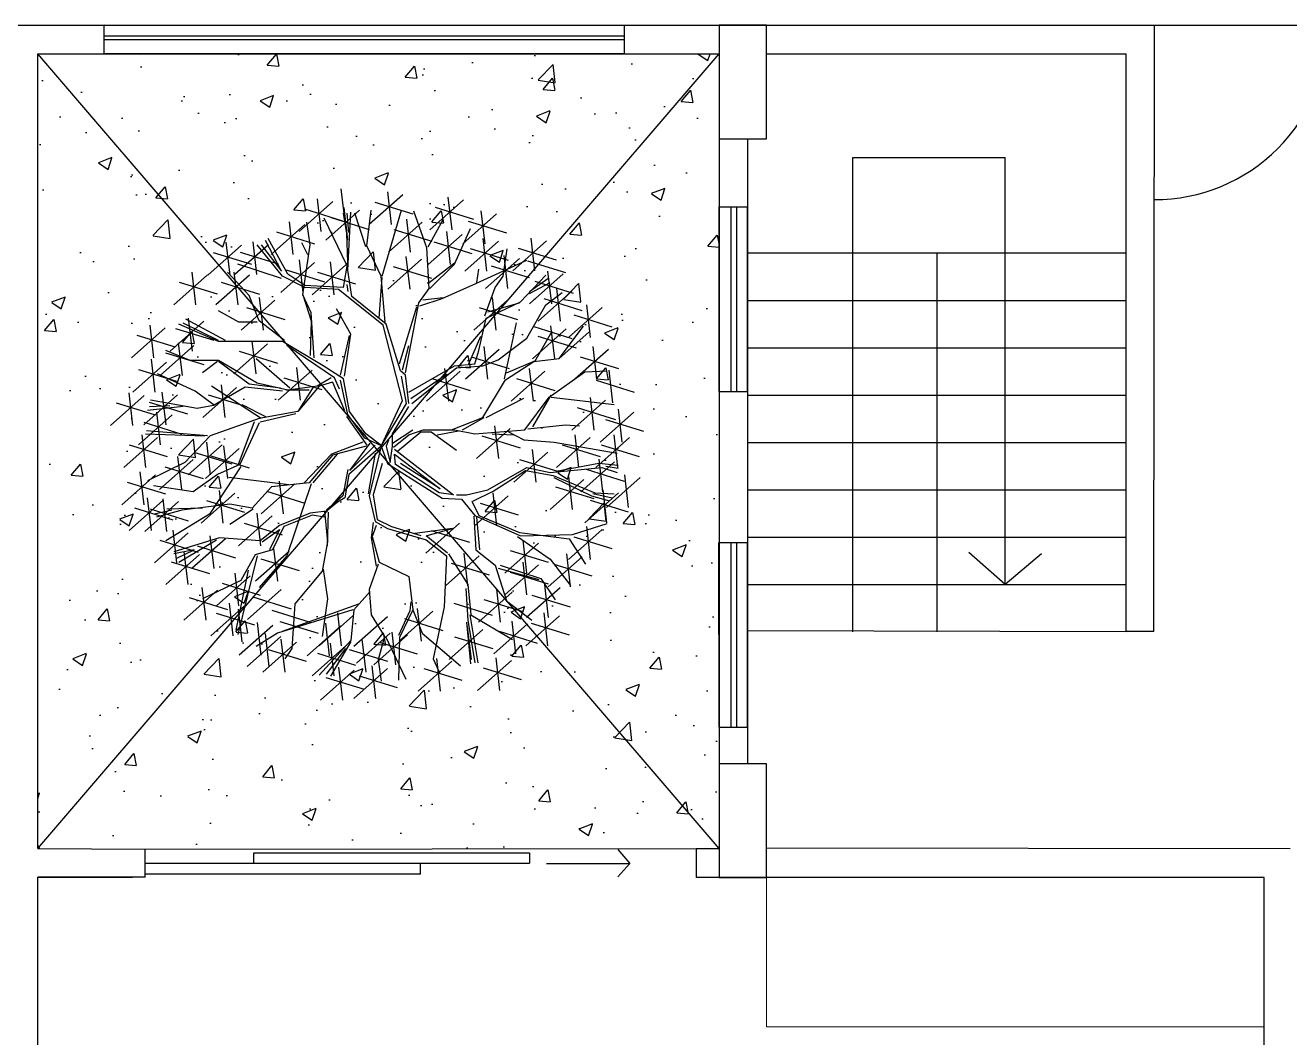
# Model space of a CAD drawing. Header units: metres. Extents: x -525 to 413, y -37 to 272.
# Drawn here: x 38.47 to 45.15, y 58.62 to 63.97 of the extents above; entities that cross this region are included whole.
import ezdxf

# ---------------------------------------------------------------- set-up
doc = ezdxf.new("R2010")
doc.units = ezdxf.units.M
doc.header["$MEASUREMENT"] = 0
doc.linetypes.add('DASHED', pattern=[70, 50, -20])
doc.layers.get('0').update_dxf_attribs({"color": 254})
for name, color, linetype in [('arbolesss', 254, 'Continuous'), ('escalera', 254, 'DASHED'), ('NOFIJO', 254, 'Continuous'), ('PUERTAS', 254, 'Continuous')]:
    doc.layers.add(name, color=color, linetype=linetype)
doc.layers.add('muebles', color=254, linetype='Continuous', lineweight=5)
doc.layers.add('ventanas', color=254, linetype='Continuous', lineweight=30)

# ---------------------------------------------------------------- blocks, each defined once
blk = doc.blocks.new('ARPLS027')
at = {"linetype": 'ByBlock'}
for p, q in [((-0.0928, 0.5485), (-0.0849, 0.4792)), ((0.0381, 0.5362), (-0.0331, 0.473)), ((0.0053, 0.5422), (0.0132, 0.473)), ((-0.1103, 0.5216), (-0.1814, 0.4583)), ((-0.1431, 0.5275), (-0.1351, 0.4583)), ((-0.0868, 0.5093), (-0.0788, 0.4401)), ((-0.0216, 0.5208), (0.059, 0.4959)), ((0.166, 0.5252), (0.0948, 0.4619)), ((0.1062, 0.5097), (0.1869, 0.4848)), ((0.1331, 0.5311), (0.1411, 0.4619)), ((-0.17, 0.5061), (-0.0894, 0.4812)), ((-0.0807, 0.3877), (-0.1282, 0.4864)), ((-0.054, 0.5034), (-0.1251, 0.4401)), ((-0.1137, 0.4879), (-0.0331, 0.463)), ((-0.0807, 0.4542), (-0.0873, 0.497)), ((-0.0807, 0.497), (-0.0767, 0.4564)), ((-0.0785, 0.3767), (-0.0723, 0.4992)), ((-0.0401, 0.4264), (-0.0635, 0.497)), ((-0.0379, 0.4283), (-0.0291, 0.5036)), ((-0.0057, 0.3639), (0.0352, 0.5036)), ((0.0456, 0.4844), (0.0535, 0.4152)), ((0.0889, 0.4242), (0.0608, 0.5014)), ((0.0911, 0.4264), (0.1233, 0.4842)), ((0.2357, 0.4959), (0.1645, 0.4327)), ((0.2029, 0.5019), (0.2108, 0.4327)), ((-0.1694, 0.473), (-0.2406, 0.4098)), ((-0.2292, 0.4576), (-0.1485, 0.4327)), ((-0.2023, 0.479), (-0.1943, 0.4098)), ((-0.1582, 0.4305), (-0.1648, 0.478)), ((-0.0785, 0.3939), (-0.0807, 0.4542)), ((0.0784, 0.4785), (0.0073, 0.4152)), ((0.0187, 0.463), (0.0993, 0.4381)), ((0.13, 0.4583), (0.138, 0.3891)), ((0.1467, 0.3899), (0.1811, 0.4648)), ((0.176, 0.4805), (0.2566, 0.4556)), ((-0.3029, 0.4298), (-0.3741, 0.3666)), ((-0.3358, 0.4358), (-0.3278, 0.3666)), ((-0.2461, 0.4307), (-0.3173, 0.3674)), ((-0.2789, 0.4366), (-0.271, 0.3674)), ((-0.2163, 0.3639), (-0.2697, 0.4305)), ((-0.2613, 0.4305), (-0.2182, 0.3749)), ((-0.2182, 0.3749), (-0.2525, 0.4392)), ((-0.2054, 0.3683), (-0.2463, 0.4436)), ((-0.1626, 0.4093), (-0.1754, 0.4349)), ((-0.1732, 0.3251), (-0.1582, 0.4305)), ((-0.0079, 0.3639), (-0.0379, 0.4283)), ((0.1629, 0.4523), (0.0917, 0.3891)), ((0.1031, 0.4369), (0.1838, 0.412)), ((0.2397, 0.4381), (0.1685, 0.3749)), ((0.2069, 0.4441), (0.2148, 0.3749)), ((0.3412, 0.4388), (0.27, 0.3756)), ((0.3083, 0.4448), (0.3163, 0.3756)), ((-0.3627, 0.4144), (-0.282, 0.3895)), ((-0.3058, 0.4152), (-0.2252, 0.3903)), ((0.0444, 0.406), (0.0524, 0.3368)), ((0.0933, 0.3383), (0.0889, 0.4242)), ((0.18, 0.4227), (0.2606, 0.3978)), ((0.284, 0.4018), (0.2128, 0.3385)), ((0.2498, 0.3639), (0.2586, 0.4221)), ((0.2512, 0.4078), (0.2591, 0.3385)), ((0.2815, 0.4234), (0.3621, 0.3985)), ((-0.2182, 0.3595), (-0.3106, 0.3899)), ((-0.1485, 0.3929), (-0.2197, 0.3296)), ((-0.2083, 0.3774), (-0.1276, 0.3525)), ((-0.1814, 0.3988), (-0.1734, 0.3296)), ((-0.0828, 0.3883), (-0.154, 0.3251)), ((-0.1157, 0.3943), (-0.1077, 0.3251)), ((-0.0873, 0.3405), (-0.0785, 0.3939)), ((-0.0701, 0.3211), (-0.0785, 0.3767)), ((0.0772, 0.4), (0.0061, 0.3368)), ((0.0175, 0.3846), (0.0981, 0.3597)), ((0.0933, 0.3511), (0.1467, 0.3921)), ((0.0952, 0.3383), (0.1467, 0.3899)), ((0.192, 0.3489), (0.2995, 0.3983)), ((0.1942, 0.3511), (0.1983, 0.3789)), ((0.2243, 0.3863), (0.3049, 0.3615)), ((0.3009, 0.3965), (0.3815, 0.3716)), ((0.3437, 0.3749), (0.3517, 0.3057)), ((-0.375, 0.3669), (-0.4462, 0.3037)), ((-0.4347, 0.3515), (-0.3541, 0.3266)), ((-0.4079, 0.3729), (-0.3999, 0.3037)), ((-0.2861, 0.3666), (-0.3573, 0.3034)), ((-0.3458, 0.3512), (-0.2652, 0.3263)), ((-0.2869, 0.3233), (-0.3322, 0.3727)), ((-0.3189, 0.3726), (-0.311, 0.3034)), ((-0.1688, 0.3405), (-0.2163, 0.3639)), ((-0.1688, 0.3445), (-0.2054, 0.3683)), ((-0.1426, 0.3729), (-0.0619, 0.348)), ((-0.012, 0.2758), (-0.0057, 0.3617)), ((0.0008, 0.2673), (-0.0079, 0.3639)), ((0.1211, 0.3167), (0.192, 0.3489)), ((0.2326, 0.3405), (0.2498, 0.3639)), ((0.2864, 0.3101), (0.3401, 0.3661)), ((0.3766, 0.3689), (0.3054, 0.3057)), ((0.3057, 0.3317), (0.3445, 0.3595)), ((0.3057, 0.3273), (0.3489, 0.3511)), ((0.3169, 0.3535), (0.3975, 0.3286)), ((-0.2657, 0.2695), (-0.2869, 0.3233)), ((-0.156, 0.2867), (-0.1732, 0.3251)), ((-0.1732, 0.3251), (-0.156, 0.2695)), ((-0.1304, 0.3423), (-0.1688, 0.3445)), ((-0.0979, 0.3361), (-0.1688, 0.3405)), ((-0.0873, 0.3405), (-0.1304, 0.3423)), ((-0.0036, 0.2608), (-0.0979, 0.3361)), ((-0.0807, 0.3467), (-0.0785, 0.3317)), ((0.003, 0.263), (-0.0701, 0.3211)), ((0.0718, 0.3079), (0.0933, 0.3383)), ((0.2114, 0.2801), (0.2326, 0.3405)), ((0.3952, 0.3323), (0.3241, 0.2691)), ((0.3401, 0.3039), (0.3745, 0.3295)), ((0.3624, 0.3383), (0.3704, 0.2691)), ((-0.2327, 0.3132), (-0.3038, 0.2499)), ((-0.2924, 0.2977), (-0.2117, 0.2728)), ((-0.2655, 0.3191), (-0.2575, 0.2499)), ((-0.0723, 0.2414), (-0.1023, 0.2951)), ((0.0308, 0.1792), (0.0674, 0.2995)), ((0.0436, 0.1598), (0.0718, 0.3079)), ((0.074, 0.3017), (0.1211, 0.3167)), ((0.0802, 0.3145), (0.1233, 0.3189)), ((0.2591, 0.3132), (0.1879, 0.2499)), ((0.1994, 0.2977), (0.28, 0.2728)), ((0.2136, 0.2758), (0.2864, 0.3101)), ((0.2176, 0.2889), (0.2842, 0.3079)), ((0.2263, 0.3191), (0.2342, 0.2499)), ((0.2995, 0.233), (0.3401, 0.3039)), ((0.3355, 0.3169), (0.4162, 0.292)), ((0.4587, 0.2977), (0.3875, 0.2345)), ((0.4259, 0.3037), (0.4338, 0.2345)), ((-0.3825, 0.2693), (-0.4536, 0.2061)), ((-0.3366, 0.2286), (-0.4203, 0.2736)), ((-0.4153, 0.2753), (-0.4074, 0.2061)), ((-0.3085, 0.2673), (-0.3516, 0.2908)), ((-0.2697, 0.2673), (-0.3085, 0.2673)), ((-0.2119, 0.2286), (-0.2657, 0.2695)), ((-0.156, 0.2695), (-0.1582, 0.1964)), ((-0.1494, 0.192), (-0.156, 0.2867)), ((0.1983, 0.207), (0.2136, 0.2758)), ((0.399, 0.2823), (0.4796, 0.2574)), ((-0.4639, 0.255), (-0.5351, 0.1917)), ((-0.4968, 0.2609), (-0.4888, 0.1917)), ((-0.4422, 0.2539), (-0.3616, 0.229)), ((-0.3516, 0.2264), (-0.4353, 0.263)), ((-0.3516, 0.2286), (-0.4265, 0.2652)), ((-0.0851, 0.1532), (-0.0723, 0.2414)), ((0.0374, 0.1017), (-0.0036, 0.2608)), ((0.033, 0.1642), (0.003, 0.263)), ((0.2523, 0.147), (0.2781, 0.2653)), ((0.383, 0.2531), (0.3118, 0.1899)), ((0.3146, 0.2577), (0.3952, 0.2328)), ((0.3168, 0.1836), (0.3533, 0.2481)), ((0.3501, 0.2591), (0.3581, 0.1899)), ((0.3683, 0.1901), (0.4198, 0.2588)), ((0.3683, 0.1901), (0.4307, 0.2459)), ((-0.5237, 0.2395), (-0.443, 0.2146)), ((-0.4036, 0.2177), (-0.4748, 0.1545)), ((-0.4365, 0.2237), (-0.4285, 0.1545)), ((-0.2163, 0.2264), (-0.3516, 0.2264)), ((-0.2481, 0.221), (-0.3193, 0.1578)), ((-0.2809, 0.227), (-0.273, 0.1578)), ((-0.1304, 0.1748), (-0.2163, 0.2264)), ((-0.1066, 0.1492), (-0.2075, 0.218)), ((-0.0939, 0.1554), (-0.0745, 0.2392)), ((0.0374, 0.1664), (0.0502, 0.218)), ((0.1771, 0.1792), (0.2026, 0.2374)), ((0.2088, 0.2156), (0.2168, 0.1463)), ((0.2392, 0.1876), (0.2995, 0.233)), ((0.3233, 0.2377), (0.4039, 0.2128)), ((0.4393, 0.2156), (0.4473, 0.1463)), ((-0.494, 0.1887), (-0.486, 0.1195)), ((-0.4633, 0.2023), (-0.3827, 0.1774)), ((-0.4115, 0.1858), (-0.4631, 0.207)), ((-0.3078, 0.2056), (-0.2272, 0.1807)), ((-0.201, 0.1276), (-0.2719, 0.1898)), ((0.2417, 0.2096), (0.1705, 0.1463)), ((0.182, 0.1941), (0.2626, 0.1692)), ((0.1898, 0.1792), (0.1983, 0.207)), ((0.207, 0.1748), (0.2392, 0.1876)), ((0.3147, 0.1836), (0.3683, 0.1901)), ((0.4722, 0.2096), (0.401, 0.1463)), ((0.4124, 0.1941), (0.4931, 0.1692)), ((-0.4611, 0.1827), (-0.5323, 0.1195)), ((-0.5208, 0.1673), (-0.4402, 0.1424)), ((-0.3516, 0.1858), (-0.4115, 0.1858)), ((-0.3534, 0.1836), (-0.3856, 0.16)), ((-0.2697, 0.1382), (-0.3516, 0.1858)), ((-0.2868, 0.1363), (-0.3513, 0.1836)), ((-0.154, 0.1653), (-0.2252, 0.102)), ((-0.1869, 0.1712), (-0.1789, 0.102)), ((-0.0873, 0.147), (-0.1304, 0.1748)), ((0.0436, 0.1554), (0.033, 0.1642)), ((0.0502, 0.1189), (0.1467, 0.1748)), ((0.0568, 0.0955), (0.1511, 0.1704)), ((0.1591, 0.1633), (0.0879, 0.1)), ((0.1262, 0.1692), (0.1342, 0.1)), ((0.1467, 0.1748), (0.1898, 0.1792)), ((0.1511, 0.1704), (0.207, 0.1748)), ((0.2545, 0.1449), (0.3147, 0.1836)), ((0.2566, 0.16), (0.3168, 0.1857)), ((0.3378, 0.1633), (0.2666, 0.1)), ((0.3049, 0.1692), (0.3129, 0.1)), ((0.3468, 0.1084), (0.4221, 0.1621)), ((0.4221, 0.1621), (0.4692, 0.1642)), ((0.4731, 0.1658), (0.481, 0.0966)), ((-0.4007, 0.1213), (-0.4802, 0.1579)), ((-0.3461, 0.1349), (-0.3382, 0.0657)), ((-0.2203, 0.1277), (-0.2868, 0.1363)), ((-0.2054, 0.1232), (-0.2697, 0.1382)), ((-0.2137, 0.1498), (-0.1331, 0.1249)), ((-0.1132, 0.1492), (-0.1432, 0.132)), ((-0.111, 0.1404), (-0.1388, 0.132)), ((-0.111, 0.1404), (-0.0851, 0.0805)), ((-0.0957, 0.1254), (-0.1066, 0.1492)), ((-0.0785, 0.0717), (-0.0939, 0.1448)), ((-0.0745, 0.0783), (-0.0873, 0.147)), ((0.0458, 0.0955), (0.0352, 0.1532)), ((0.0502, 0.0955), (0.0436, 0.1554)), ((0.0546, 0.1061), (0.1317, 0.1576)), ((0.0993, 0.1478), (0.18, 0.1229)), ((0.2072, 0.0654), (0.2545, 0.1449)), ((0.278, 0.1478), (0.3587, 0.1229)), ((0.4462, 0.1444), (0.5268, 0.1195)), ((-0.5082, 0.1122), (-0.5794, 0.0489)), ((-0.541, 0.1181), (-0.5331, 0.0489)), ((-0.4382, 0.1135), (-0.5094, 0.0502)), ((-0.4711, 0.1195), (-0.4631, 0.0502)), ((-0.3599, 0.0911), (-0.4007, 0.1213)), ((-0.3133, 0.1289), (-0.3845, 0.0657)), ((-0.373, 0.1135), (-0.2924, 0.0886)), ((-0.2611, 0.0632), (-0.3664, 0.132)), ((-0.2954, 0.1298), (-0.362, 0.0911)), ((-0.216, 0.1213), (-0.2954, 0.1298)), ((-0.1602, 0.1234), (-0.2096, 0.1234)), ((-0.1432, 0.132), (-0.2054, 0.1232)), ((-0.1388, 0.132), (-0.1838, 0.0783)), ((-0.1516, 0.1298), (-0.1838, 0.0783)), ((0.2953, 0.0396), (0.3468, 0.1084)), ((0.3124, 0.0461), (0.3511, 0.1127)), ((0.3511, 0.1084), (0.4843, 0.0934)), ((0.4333, 0.108), (0.4413, 0.0388)), ((-0.5679, 0.0967), (-0.4873, 0.0718)), ((-0.4265, 0.089), (-0.5017, 0.0804)), ((-0.4979, 0.098), (-0.4173, 0.0731)), ((-0.4974, 0.089), (-0.4545, 0.0911)), ((-0.3965, 0.0848), (-0.4953, 0.102)), ((-0.362, 0.0911), (-0.3965, 0.0848)), ((-0.3019, 0.0934), (-0.2525, 0.0676)), ((-0.0082, 0.0053), (0.0374, 0.1017)), ((-0.0082, 0.0053), (0.0458, 0.0955)), ((0.0158, 0.0311), (0.0502, 0.0889)), ((0.2136, 0.0654), (0.2932, 0.1062)), ((0.4662, 0.102), (0.395, 0.0388)), ((0.4064, 0.0866), (0.4871, 0.0617)), ((0.4927, 0.083), (0.5007, 0.0138)), ((-0.4497, 0.0711), (-0.5208, 0.0079)), ((-0.5094, 0.0557), (-0.4288, 0.0308)), ((-0.4825, 0.0771), (-0.4746, 0.0079)), ((-0.2657, 0.0633), (-0.3688, 0.0267)), ((-0.2761, 0.0568), (-0.3105, -0.0356)), ((-0.2654, 0.0547), (-0.3063, -0.0335)), ((-0.1838, 0.0783), (-0.2657, 0.0633)), ((-0.2632, 0.0568), (-0.188, 0.074)), ((-0.0377, 0.0074), (-0.0807, 0.0676)), ((-0.0423, 0.0223), (-0.0785, 0.0717)), ((-0.0401, 0.0311), (-0.0745, 0.0783)), ((0.1406, 0.0396), (0.2072, 0.0654)), ((0.1642, 0.0396), (0.2094, 0.0654)), ((0.5255, 0.0771), (0.4544, 0.0138)), ((0.4658, 0.0616), (0.5465, 0.0367)), ((-0.5134, 0.0293), (-0.5054, -0.0399)), ((-0.506, 0.031), (-0.3814, 0.0268)), ((-0.3749, 0.0268), (-0.5039, 0.0375)), ((-0.0057, 0.0051), (-0.0401, 0.0311)), ((0.0158, 0.0051), (0.0158, 0.0311)), ((0.016, 0.0117), (0.059, 0.0396)), ((0.0181, 0.0031), (0.0504, 0.0289)), ((0.0267, -0.0055), (0.0761, 0.0354)), ((0.0504, 0.0289), (0.0805, 0.0396)), ((0.0761, 0.0354), (0.0977, 0.0354)), ((0.0805, 0.0396), (0.1471, 0.0396)), ((0.0977, 0.0354), (0.1513, -0.0034)), ((0.1105, 0.0289), (0.1556, 0.0375)), ((0.1471, 0.0396), (0.19, 0.031)), ((0.19, 0.031), (0.2953, 0.0396)), ((0.2646, 0.0423), (0.1934, -0.021)), ((0.2049, 0.0268), (0.2855, 0.0019)), ((0.2266, 0.031), (0.2716, 0.0289)), ((0.2317, 0.0482), (0.2397, -0.021)), ((0.2609, 0.0354), (0.2932, 0.0182)), ((0.3017, 0.0417), (0.3813, 0.0504)), ((0.3813, 0.0504), (0.4112, 0.0482)), ((0.401, 0.0293), (0.4089, -0.0399)), ((0.4836, 0.0293), (0.4916, -0.0399)), ((-0.4805, 0.0233), (-0.5517, -0.0399)), ((-0.5403, 0.0079), (-0.4596, -0.017)), ((-0.3688, 0.0267), (-0.4225, -0.0293)), ((-0.3441, 0.0079), (-0.4153, -0.0553)), ((-0.377, 0.0139), (-0.369, -0.0553)), ((-0.3407, 0.0059), (-0.3327, -0.0633)), ((-0.0463, 0.0138), (-0.1129, -0.0119)), ((-0.0398, 0.0052), (-0.1108, -0.0141)), ((-0.0082, 0.0053), (-0.0763, -0.0549)), ((-0.0742, -0.0463), (-0.0313, 0.0117)), ((-0.0206, 0.0074), (-0.0742, -0.0463)), ((-0.0057, 0.0051), (-0.0423, 0.0223)), ((-0.0082, 0.0053), (-0.0334, -0.1001)), ((-0.0082, 0.0053), (0.0052, -0.0315)), ((0.0074, 0.0179), (0.003, 0.0051)), ((0.003, 0.0051), (0.0114, -0.0293)), ((0.0114, -0.0293), (0.0158, 0.0051)), ((0.2932, 0.0182), (0.3576, 0.0138)), ((0.3576, 0.0138), (0.4908, -0.0098)), ((0.4338, 0.0233), (0.3626, -0.0399)), ((0.3741, 0.0079), (0.4547, -0.017)), ((0.5164, 0.0233), (0.4453, -0.0399)), ((0.4567, 0.0079), (0.5374, -0.017)), ((-0.405, -0.0229), (-0.4762, -0.0862)), ((-0.4379, -0.0169), (-0.4299, -0.0862)), ((-0.4039, -0.0075), (-0.3232, -0.0324)), ((-0.3078, -0.0001), (-0.379, -0.0633)), ((-0.3675, -0.0155), (-0.2869, -0.0404)), ((-0.1129, -0.0119), (-0.1709, -0.0721)), ((-0.1108, -0.0141), (-0.1602, -0.0721)), ((-0.1516, -0.0721), (-0.0999, -0.0119)), ((-0.0206, -0.0098), (-0.0355, -0.0957)), ((0.0202, -0.0015), (0.1449, -0.098)), ((0.0224, -0.0337), (0.0202, -0.0121)), ((0.0202, -0.0121), (0.1167, -0.0852)), ((0.3439, -0.0077), (0.2727, -0.0709)), ((0.2841, -0.0231), (0.3648, -0.048)), ((0.311, -0.0017), (0.319, -0.0709)), ((0.4519, -0.0223), (0.4599, -0.0915)), ((-0.5174, -0.0494), (-0.5094, -0.1186)), ((-0.4225, -0.0293), (-0.5018, -0.068)), ((-0.4647, -0.0384), (-0.3841, -0.0632)), ((-0.304, -0.0377), (-0.3707, -0.1388)), ((-0.3063, -0.0335), (-0.3534, -0.0549)), ((-0.0785, -0.0442), (-0.0892, -0.1001)), ((-0.0055, -0.0312), (-0.0248, -0.098)), ((0.0052, -0.0315), (0.1211, -0.1046)), ((0.1145, -0.0936), (0.0224, -0.0337)), ((0.1167, -0.0852), (0.033, -0.0315)), ((0.2176, -0.0874), (0.2995, -0.0399)), ((0.2286, -0.0896), (0.2973, -0.0465)), ((0.2973, -0.0465), (0.3551, -0.0571)), ((0.2995, -0.0399), (0.3489, -0.0508)), ((0.3489, -0.0508), (0.4582, -0.0399)), ((0.452, -0.0315), (0.3617, -0.0487)), ((0.4848, -0.0283), (0.4136, -0.0915)), ((0.425, -0.0437), (0.5057, -0.0686)), ((0.4926, -0.0358), (0.452, -0.0315)), ((0.4582, -0.0399), (0.4907, -0.0508)), ((0.4926, -0.0421), (0.467, -0.038)), ((-0.4845, -0.0553), (-0.5557, -0.1186)), ((-0.5442, -0.0708), (-0.4636, -0.0957)), ((-0.4051, -0.0915), (-0.4888, -0.0785)), ((-0.3534, -0.0549), (-0.4051, -0.0915)), ((-0.2031, -0.0764), (-0.3299, -0.0614)), ((-0.1903, -0.0747), (-0.2615, -0.138)), ((-0.1602, -0.0721), (-0.2396, -0.0807)), ((-0.2232, -0.0688), (-0.2152, -0.138)), ((-0.1558, -0.0743), (-0.2075, -0.2268)), ((-0.0763, -0.0549), (-0.0849, -0.1043)), ((0.4204, -0.0653), (0.3492, -0.1285)), ((0.3551, -0.0571), (0.4432, -0.0936)), ((0.437, -0.1002), (0.3573, -0.0615)), ((0.3875, -0.0593), (0.3955, -0.1285)), ((0.539, -0.0611), (0.4678, -0.1244)), ((0.5062, -0.0551), (0.5141, -0.1244)), ((-0.5019, -0.104), (-0.4939, -0.1732)), ((-0.4691, -0.106), (-0.4611, -0.1752)), ((-0.3173, -0.0942), (-0.3884, -0.1574)), ((-0.3501, -0.0882), (-0.3422, -0.1574)), ((-0.2396, -0.0807), (-0.2804, -0.1259)), ((-0.2501, -0.0902), (-0.1694, -0.1151)), ((-0.0892, -0.1001), (-0.1236, -0.1302)), ((-0.0849, -0.1043), (-0.0999, -0.1129)), ((-0.0334, -0.1001), (-0.0206, -0.1537)), ((-0.0248, -0.098), (-0.0162, -0.1495)), ((0.1449, -0.098), (0.1145, -0.0936)), ((0.1211, -0.1046), (0.1621, -0.1068)), ((0.1511, -0.098), (0.1727, -0.098)), ((0.1621, -0.1068), (0.1898, -0.1412)), ((0.1727, -0.098), (0.2176, -0.0874)), ((0.1855, -0.1108), (0.2286, -0.0896)), ((0.2606, -0.0996), (0.1894, -0.1629)), ((0.2278, -0.0937), (0.2357, -0.1629)), ((0.3607, -0.0807), (0.4413, -0.1056)), ((0.4933, -0.0933), (0.4221, -0.1565)), ((0.4754, -0.1108), (0.437, -0.1002)), ((0.4798, -0.1046), (0.4392, -0.0958)), ((0.4432, -0.0936), (0.4841, -0.0958)), ((0.4604, -0.0873), (0.4684, -0.1565)), ((-0.4691, -0.1099), (-0.5402, -0.1732)), ((-0.5288, -0.1254), (-0.4482, -0.1503)), ((-0.4362, -0.1119), (-0.5074, -0.1752)), ((-0.4959, -0.1274), (-0.4153, -0.1523)), ((-0.4501, -0.1302), (-0.4867, -0.1388)), ((-0.4287, -0.1302), (-0.4823, -0.1451)), ((-0.3856, -0.1259), (-0.4609, -0.128)), ((-0.3277, -0.1173), (-0.4287, -0.1302)), ((-0.377, -0.1096), (-0.2964, -0.1345)), ((-0.2804, -0.1259), (-0.3277, -0.1173)), ((-0.2783, -0.128), (-0.3277, -0.1602)), ((-0.1236, -0.1323), (-0.1579, -0.1366)), ((-0.1279, -0.1323), (-0.1215, -0.1968)), ((-0.0999, -0.1129), (-0.1236, -0.1323)), ((0.1833, -0.1108), (0.1983, -0.1412)), ((0.2009, -0.1151), (0.2815, -0.14)), ((0.4336, -0.1087), (0.5142, -0.1336)), ((-0.3707, -0.1388), (-0.463, -0.1946)), ((-0.2379, -0.142), (-0.3091, -0.2053)), ((-0.2976, -0.1575), (-0.217, -0.1824)), ((-0.2707, -0.1361), (-0.2628, -0.2053)), ((-0.1579, -0.1366), (-0.2224, -0.1623)), ((-0.1537, -0.1409), (-0.2138, -0.1646)), ((-0.1279, -0.1451), (-0.1537, -0.1409)), ((-0.1215, -0.2054), (-0.1194, -0.1344)), ((-0.0248, -0.156), (-0.0291, -0.1882)), ((-0.0206, -0.1537), (0.0053, -0.1688)), ((-0.0162, -0.1495), (0.0139, -0.1646)), ((0.1576, -0.1574), (0.0864, -0.2206)), ((0.1879, -0.143), (0.1921, -0.214)), ((0.1898, -0.1412), (0.2864, -0.184)), ((0.2008, -0.214), (0.1943, -0.1451)), ((0.1983, -0.1412), (0.2842, -0.1774)), ((0.396, -0.1818), (0.4692, -0.1584)), ((-0.4153, -0.1783), (-0.4865, -0.2416)), ((-0.4482, -0.1723), (-0.4402, -0.2416)), ((-0.3695, -0.1843), (-0.3616, -0.2535)), ((-0.2224, -0.1623), (-0.2632, -0.1946)), ((-0.259, -0.1968), (-0.2224, -0.1709)), ((-0.2224, -0.1709), (-0.2439, -0.214)), ((-0.2138, -0.1646), (-0.2374, -0.214)), ((-0.0183, -0.1623), (-0.0269, -0.186)), ((-0.0269, -0.186), (-0.012, -0.2398)), ((0.0053, -0.1688), (0.087, -0.1925)), ((0.0139, -0.1646), (0.0761, -0.1839)), ((0.1427, -0.1688), (0.0633, -0.1796)), ((0.087, -0.1839), (0.132, -0.2205)), ((0.0891, -0.1839), (0.1427, -0.1688)), ((0.0978, -0.1728), (0.1785, -0.1977)), ((0.2802, -0.186), (0.349, -0.2333)), ((0.2842, -0.1774), (0.3895, -0.1906)), ((0.2864, -0.184), (0.396, -0.1818)), ((0.4587, -0.1709), (0.3875, -0.2341)), ((0.399, -0.1863), (0.4796, -0.2112)), ((0.4259, -0.1649), (0.4338, -0.2341)), ((-0.4751, -0.1938), (-0.3944, -0.2187)), ((-0.3492, -0.1882), (-0.4459, -0.2182)), ((-0.435, -0.2398), (-0.3557, -0.1925)), ((-0.3367, -0.1903), (-0.4079, -0.2535)), ((-0.3964, -0.2057), (-0.3158, -0.2306)), ((-0.2632, -0.1946), (-0.3492, -0.1882)), ((-0.2351, -0.2112), (-0.2272, -0.2804)), ((-0.1215, -0.1968), (-0.1322, -0.2591)), ((-0.0291, -0.1882), (-0.0183, -0.2483)), ((0.087, -0.1925), (0.1299, -0.2268)), ((0.3243, -0.1997), (0.2531, -0.263)), ((0.2915, -0.1938), (0.2994, -0.263)), ((0.3895, -0.1906), (0.4238, -0.2443)), ((-0.3915, -0.2237), (-0.4627, -0.2869)), ((-0.4512, -0.2391), (-0.3706, -0.264)), ((-0.4028, -0.214), (-0.4459, -0.2226)), ((-0.4394, -0.2312), (-0.4028, -0.214)), ((-0.4244, -0.2177), (-0.4164, -0.2869)), ((-0.2697, -0.2268), (-0.3105, -0.3924)), ((-0.274, -0.2247), (-0.304, -0.2785)), ((-0.2374, -0.214), (-0.274, -0.2247)), ((-0.2023, -0.2172), (-0.2735, -0.2804)), ((-0.2075, -0.2268), (-0.2654, -0.2934)), ((-0.262, -0.2326), (-0.1814, -0.2575)), ((-0.012, -0.2398), (0.0504, -0.2699)), ((0.1299, -0.2268), (0.1255, -0.3342)), ((0.1994, -0.2266), (0.1282, -0.2899)), ((0.1341, -0.2226), (0.1749, -0.2871)), ((0.1665, -0.2206), (0.1745, -0.2899)), ((0.1921, -0.214), (0.2329, -0.2462)), ((0.2646, -0.2152), (0.3452, -0.2401)), ((0.2915, -0.2396), (0.2994, -0.3088)), ((0.4164, -0.2286), (0.3452, -0.2919)), ((0.349, -0.2333), (0.392, -0.2892)), ((0.3836, -0.2226), (0.3915, -0.2919)), ((-0.3173, -0.263), (-0.3093, -0.3322)), ((-0.2891, -0.2569), (-0.3148, -0.3837)), ((-0.1322, -0.2591), (-0.1902, -0.3279)), ((-0.1301, -0.2548), (-0.1215, -0.3171)), ((-0.0141, -0.244), (-0.0334, -0.2978)), ((0.1397, -0.2421), (0.2203, -0.267)), ((0.2329, -0.2462), (0.2566, -0.3214)), ((0.2394, -0.2526), (0.3254, -0.2762)), ((0.2438, -0.2462), (0.3296, -0.2741)), ((0.3243, -0.2455), (0.2531, -0.3088)), ((0.2646, -0.261), (0.3452, -0.2859)), ((0.3567, -0.2441), (0.4373, -0.2689)), ((-0.3865, -0.2933), (-0.3785, -0.3626)), ((-0.304, -0.2785), (-0.3856, -0.3171)), ((-0.2844, -0.2689), (-0.3556, -0.3322)), ((-0.3441, -0.2844), (-0.2635, -0.3093)), ((0.0504, -0.2699), (0.059, -0.3407)), ((0.1749, -0.2871), (0.1814, -0.3515)), ((0.3296, -0.2741), (0.3597, -0.3193)), ((0.3373, -0.2879), (0.3452, -0.3571)), ((-0.3536, -0.2993), (-0.4248, -0.3626)), ((-0.4133, -0.3148), (-0.3327, -0.3397)), ((-0.2192, -0.2978), (-0.2904, -0.3611)), ((-0.2789, -0.3133), (-0.1983, -0.3382)), ((-0.1215, -0.3171), (-0.1322, -0.3966)), ((-0.0313, -0.302), (-0.0656, -0.3407)), ((-0.0334, -0.2978), (-0.0291, -0.3515)), ((0.1707, -0.2957), (0.1749, -0.3623)), ((0.2686, -0.3033), (0.1974, -0.3665)), ((0.2088, -0.3187), (0.2895, -0.3436)), ((0.2357, -0.2973), (0.2437, -0.3665)), ((0.3701, -0.2938), (0.2989, -0.3571)), ((0.3104, -0.3093), (0.391, -0.3342)), ((-0.2964, -0.3322), (-0.3675, -0.3954)), ((-0.3292, -0.3262), (-0.3213, -0.3954)), ((-0.3101, -0.339), (-0.3021, -0.4082)), ((-0.2386, -0.3416), (-0.158, -0.3665)), ((-0.0677, -0.3407), (-0.2267, -0.3901)), ((-0.216, -0.3859), (-0.0549, -0.3279)), ((-0.1902, -0.3279), (-0.1966, -0.4224)), ((-0.1003, -0.3471), (-0.0923, -0.4163)), ((-0.0656, -0.3407), (-0.0721, -0.4052)), ((0.0525, -0.3428), (0.0289, -0.3945)), ((0.1013, -0.3436), (0.0302, -0.4069)), ((0.059, -0.3407), (0.0311, -0.3987)), ((0.0547, -0.3235), (0.0525, -0.3428)), ((0.059, -0.3407), (0.0784, -0.3901)), ((0.0685, -0.3377), (0.0764, -0.4069)), ((0.1255, -0.3342), (0.1019, -0.4439)), ((0.1456, -0.3267), (0.2263, -0.3516)), ((0.2566, -0.3214), (0.3103, -0.3623)), ((0.3358, -0.3471), (0.3437, -0.4163)), ((-0.3561, -0.3476), (-0.2755, -0.3725)), ((-0.2369, -0.3734), (-0.3081, -0.4366)), ((-0.2698, -0.3674), (-0.2618, -0.4366)), ((-0.2217, -0.3651), (-0.1411, -0.3899)), ((-0.0674, -0.3531), (-0.1386, -0.4163)), ((-0.1256, -0.3685), (-0.1177, -0.4378)), ((0.0053, -0.3551), (-0.0659, -0.4183)), ((-0.0291, -0.3515), (-0.0011, -0.3966)), ((0.0416, -0.3591), (0.1222, -0.384)), ((0.1814, -0.4546), (0.1728, -0.3665)), ((0.1749, -0.3623), (0.19, -0.4525)), ((0.1793, -0.3515), (0.1965, -0.4525)), ((0.1814, -0.3515), (0.2695, -0.4031)), ((0.3009, -0.3705), (0.2298, -0.4338)), ((0.2681, -0.3646), (0.276, -0.4338)), ((0.3686, -0.3531), (0.2974, -0.4163)), ((0.3089, -0.3685), (0.3895, -0.3934)), ((-0.22, -0.3968), (-0.2912, -0.46)), ((-0.2267, -0.3901), (-0.2718, -0.4181)), ((-0.2529, -0.3908), (-0.2449, -0.46)), ((-0.0928, -0.3745), (-0.164, -0.4378)), ((0.0112, -0.3899), (-0.0599, -0.4532)), ((0.0476, -0.3934), (-0.0236, -0.4567)), ((-0.0011, -0.3966), (-0.0141, -0.446)), ((0.001, -0.3966), (0.0439, -0.4869)), ((0.0147, -0.3875), (0.0227, -0.4567)), ((0.0311, -0.3987), (0.0289, -0.489)), ((0.0784, -0.3901), (0.16, -0.459)), ((0.2069, -0.382), (0.1357, -0.4452)), ((0.1471, -0.3974), (0.2278, -0.4223)), ((0.174, -0.376), (0.182, -0.4452)), ((0.2412, -0.386), (0.3218, -0.4109)), ((-0.1869, -0.4089), (-0.258, -0.4721)), ((-0.2466, -0.4243), (-0.166, -0.4492)), ((-0.2197, -0.4029), (-0.2117, -0.4721)), ((-0.1966, -0.4224), (-0.2117, -0.4439)), ((-0.0828, -0.4168), (-0.154, -0.4801)), ((-0.0721, -0.4052), (-0.1386, -0.4783)), ((-0.1236, -0.4762), (-0.0828, -0.4224)), ((-0.1157, -0.4109), (-0.1077, -0.4801)), ((-0.0721, -0.4073), (-0.115, -0.4804)), ((-0.0754, -0.4243), (0.0053, -0.4492)), ((-0.0485, -0.4029), (-0.0405, -0.4721)), ((-0.0122, -0.4089), (0.0685, -0.4338)), ((-0.1426, -0.4323), (-0.0619, -0.4572)), ((-0.0141, -0.446), (-0.0076, -0.4912)), ((0.1416, -0.4492), (0.0705, -0.5124)), ((0.1019, -0.4439), (0.117, -0.4762)), ((0.1088, -0.4432), (0.1168, -0.5124)), ((0.2671, -0.4477), (0.1959, -0.5109)), ((0.2342, -0.4417), (0.2422, -0.5109)), ((-0.0648, -0.4678), (-0.136, -0.5311)), ((-0.0977, -0.4618), (-0.0897, -0.5311)), ((0.0053, -0.4646), (-0.0659, -0.5279)), ((-0.0545, -0.4801), (0.0262, -0.505)), ((-0.0276, -0.4587), (-0.0196, -0.5279)), ((0.0819, -0.4646), (0.1626, -0.4895)), ((0.2074, -0.4631), (0.288, -0.488)), ((-0.1246, -0.4832), (-0.0439, -0.5081))]:
    blk.add_line(p, q, dxfattribs=at)

msp = doc.modelspace()

# ---------------------------------------------------------------- hatches: boundary and pattern name
at = {"ltscale": 0.02}
h = msp.add_hatch(dxfattribs=at)
h.set_pattern_fill('AR-CONC', color=254, scale=0.004)
h.set_pattern_definition([(50, (-1586.3608, -2594.7803), (0.72873868, -0.06375634), [0.0762, -0.8382]), (355, (-1586.3608, -2594.7803), (-0.14097369, 0.76422738), [0.06096, -0.67056234]), (100.451445, (-1586.3001, -2594.7856), (0.58776499, 0.700471), [0.06476004, -0.71236098]), (46.1842, (-1586.3608, -2594.5771), (1.08431616, -0.1681693), [0.1143, -1.2573]), (96.635558, (-1586.2705, -2594.5911), (0.94961654, 0.9897045), [0.0971401, -1.06854243]), (351.18415, (-1586.3608, -2594.5771), (0.94961654, 0.9897045), [0.09143987, -1.00583893]), (21, (-1586.2592, -2594.6279), (0.60645757, -0.40906079), [0.0762, -0.8382]), (326, (-1586.2592, -2594.6279), (0.24720811, 0.73675186), [0.06096, -0.67056]), (71.451445, (-1586.2087, -2594.662), (0.85366568, 0.32769108), [0.06476004, -0.71235975]), (37.5, (-1586.36083, -2594.7803), (0.012354413, 0.338220155), [0, -0.662432, 0, -0.68072, 0, -0.6731]), (7.5, (-1586.36083, -2594.7803), (0.26727865, 0.4007223), [0, -0.388112, 0, -0.647192, 0, -0.25654]), (327.5, (-1586.5874, -2594.7803), (0.54236238, -0.022914976), [0, -0.254, 0, -0.79248, 0, -1.05156]), (317.5, (-1586.689, -2594.7803), (0.592516726, 0.101705964), [0, -0.3302, 0, -0.526288, 0, -0.74676])])
h.paths.add_polyline_path([(42.1353, 63.8192), (38.5383, 63.8192), (40.3367, 61.7204)])
h.paths.add_polyline_path([(40.3367, 61.7204), (38.5383, 63.8192), (38.5378, 59.6214)])
h.paths.add_polyline_path([(40.3367, 61.7204), (38.5378, 59.6214), (39.1042, 59.6177), (42.0148, 59.6212), (42.0148, 59.6214), (42.1353, 59.6214)])
h.paths.add_polyline_path([(42.1353, 59.6214), (42.1353, 60.0692), (42.1353, 63.8192), (40.3367, 61.7204)])

# ---------------------------------------------------------------- linework, layer by layer
for p, q in [((38.3883, 63.9692), (45.3557, 63.9692)), ((44.4319, 60.7683), (44.4349, 63.9692)), ((38.5383, 63.8192), (42.1353, 63.8192)), ((42.1353, 63.8192), (42.1353, 59.6214)), ((42.3853, 63.8192), (44.2853, 63.8192)), ((42.2853, 63.3692), (42.2853, 60.0692)), ((41.6011, 59.6169), (41.6634, 59.5429)), ((41.6634, 59.5429), (41.6011, 59.4722)), ((45.0143, 57.4511), (45.0143, 59.4692))]:
    msp.add_line(p, q)
at = {"ltscale": 0.015}
for p, q in [((38.8883, 63.8192), (38.8883, 63.9692)), ((41.6353, 63.8192), (41.6353, 63.9692))]:
    msp.add_line(p, q, dxfattribs=at)
at = {"ltscale": 0.02}
for p, q in [((38.5378, 59.6214), (42.1353, 63.8192)), ((38.5378, 59.6214), (38.5383, 63.8192)), ((42.1353, 59.6214), (38.5383, 63.8192)), ((44.2853, 60.7686), (44.2853, 63.8192)), ((42.1353, 63.0097), (42.2853, 63.0097)), ((42.1357, 62.0349), (42.2855, 62.0349)), ((42.135, 61.2372), (42.285, 61.2372)), ((44.4319, 60.7686), (44.2853, 60.7686)), ((42.1353, 60.2625), (42.2852, 60.2625)), ((38.5378, 59.6214), (39.1042, 59.6177)), ((39.1042, 59.6177), (42.1353, 59.6214)), ((39.1042, 59.4713), (39.1042, 59.6177)), ((42.0148, 59.6221), (42.0148, 59.4692)), ((42.0148, 59.6214), (42.1353, 59.6214)), ((42.3853, 59.6254), (45.1508, 59.6214)), ((41.2241, 59.5429), (41.6634, 59.5429)), ((38.5361, 43.9744), (38.5378, 59.4714)), ((39.1042, 59.4713), (38.5378, 59.4714)), ((38.5378, 59.4714), (39.0378, 59.4714)), ((45.0143, 59.4692), (42.0148, 59.4692))]:
    msp.add_line(p, q, dxfattribs=at)
at = {"layer": 'escalera'}
for p, q in [((42.8421, 63.271), (43.6462, 63.271)), ((42.8421, 60.7663), (42.8421, 63.271)), ((43.6462, 61.0163), (43.6462, 63.271)), ((44.2853, 62.7663), (42.2853, 62.7663)), ((43.2853, 62.7663), (43.2853, 60.7663)), ((42.2853, 62.5163), (43.2853, 62.5163)), ((43.2853, 62.5163), (44.2853, 62.5163)), ((42.2853, 62.2663), (43.2853, 62.2663)), ((43.2853, 62.2663), (44.2853, 62.2663)), ((42.2853, 62.0163), (43.2853, 62.0163)), ((43.2853, 62.0163), (44.2853, 62.0163)), ((42.2853, 61.7663), (43.2853, 61.7663)), ((43.2853, 61.7663), (44.2853, 61.7663)), ((42.2853, 61.5163), (43.2853, 61.5163)), ((43.2853, 61.5163), (44.2853, 61.5163)), ((42.2853, 61.2663), (43.2853, 61.2663)), ((43.2853, 61.2663), (44.2853, 61.2663)), ((43.6462, 61.0163), (43.4542, 61.1854)), ((43.8381, 61.1777), (43.6462, 61.0163)), ((42.2853, 61.0163), (43.2853, 61.0163)), ((43.2853, 61.0163), (44.2853, 61.0163)), ((42.2853, 60.7729), (44.2853, 60.7686))]:
    msp.add_line(p, q, dxfattribs=at)
at = {"layer": 'muebles', "ltscale": 0.02}
for p, q in [((42.3853, 59.4692), (42.3853, 58.6801)), ((42.3853, 58.6801), (45.0143, 58.6801))]:
    msp.add_line(p, q, dxfattribs=at)
at = {"layer": 'NOFIJO', "ltscale": 0.02}
for points in [[(42.1353, 63.3692), (42.3853, 63.3692), (42.3853, 63.9692), (42.1353, 63.9692)], [(42.1353, 59.4692), (42.3853, 59.4692), (42.3853, 60.0692), (42.1353, 60.0692)]]:
    msp.add_lwpolyline(points, close=True, dxfattribs=at)
at = {"layer": 'PUERTAS'}
msp.add_arc((44.4349, 63.9692), 0.9207, 269.94296, 0, dxfattribs=at)
at = {"layer": 'ventanas', "ltscale": 0.2}
for p, q in [((41.6353, 63.9688), (38.8883, 63.9692)), ((41.6353, 63.9118), (38.8883, 63.9118)), ((41.6353, 63.8918), (38.8883, 63.8918)), ((41.6353, 63.8192), (38.8883, 63.8192))]:
    msp.add_line(p, q, dxfattribs=at)
at = {"layer": 'ventanas'}
for p, q in [((42.1355, 62.0349), (42.1353, 63.0097)), ((42.1996, 62.0349), (42.1996, 63.0097)), ((42.2289, 62.0349), (42.2289, 63.0097)), ((42.2855, 62.0349), (42.2853, 63.0097)), ((42.1352, 60.2625), (42.135, 61.2372)), ((42.1992, 60.2625), (42.1992, 61.2372)), ((42.2285, 60.2625), (42.2285, 61.2372)), ((42.2852, 60.2625), (42.285, 61.2372))]:
    msp.add_line(p, q, dxfattribs=at)
at = {"layer": 'ventanas', "ltscale": 0.02}
for p, q in [((39.6786, 59.5993), (41.1342, 59.5993)), ((39.6786, 59.5448), (39.6786, 59.5993)), ((41.1342, 59.5993), (41.1342, 59.5448)), ((39.1042, 59.5448), (40.5592, 59.5448)), ((39.6786, 59.5448), (41.1342, 59.5448)), ((40.5592, 59.4867), (40.5592, 59.5448)), ((40.5592, 59.4867), (39.1042, 59.4867))]:
    msp.add_line(p, q, dxfattribs=at)

# ---------------------------------------------------------------- block references
at = {"layer": 'arbolesss', "xscale": 2.5, "yscale": 2.5, "zscale": 2.5}
msp.add_blockref('ARPLS027', (40.3708, 61.7339), dxfattribs=at)

doc.saveas('drawing.dxf')
